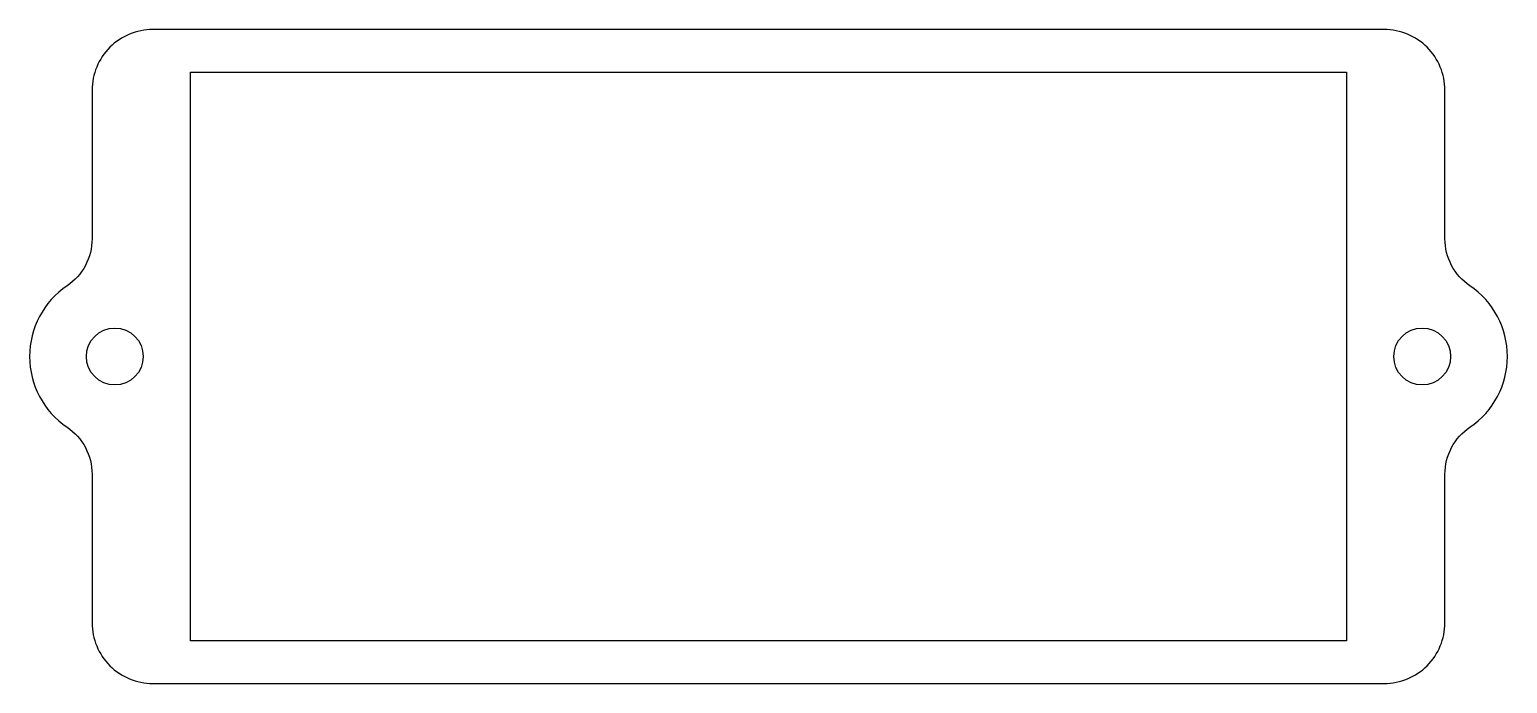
# Model space of a CAD drawing. Header units: millimetres. Extents: x -39 to 39, y -17.3 to 17.3.
import ezdxf

# ---------------------------------------------------------------- set-up
doc = ezdxf.new("R2010")
doc.units = ezdxf.units.MM

msp = doc.modelspace()

# ---------------------------------------------------------------- linework, layer by layer
msp.add_lwpolyline([(32.5, -17.25, 0.414214), (35.7, -14.05), (35.7, -6.214, -0.249069), (37.02, -3.728, 0.531085), (37.02, 3.728, -0.249069), (35.7, 6.214), (35.7, 14.05, 0.414214), (32.5, 17.25), (-32.5, 17.25, 0.414214), (-35.7, 14.05), (-35.7, 6.214, -0.249069), (-37.02, 3.728, 0.531085), (-37.02, -3.728, -0.249069), (-35.7, -6.214), (-35.7, -14.05, 0.414214), (-32.5, -17.25)], format="xyb", close=True)
msp.add_lwpolyline([(30.5, -15), (-30.5, -15), (-30.5, 15), (30.5, 15)], close=True)
for centre in [(-34.5, 0), (34.5, 0)]:
    msp.add_circle(centre, 1.5)

doc.saveas('drawing.dxf')
